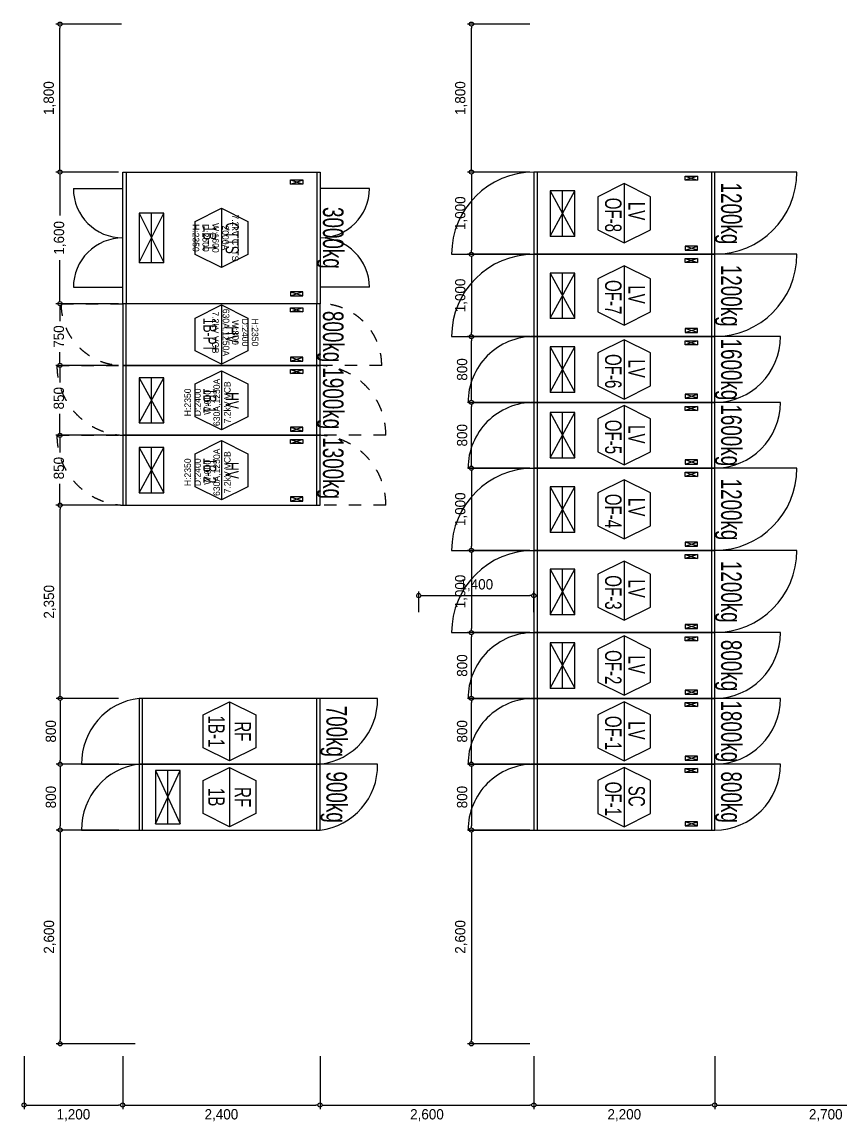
# Model space of a CAD drawing. Header units: millimetres. Extents: x 89978 to 501025, y -351975 to 835730.
# Drawn here: x 108729 to 118677, y -245645 to -232270 of the extents above; entities that cross this region are included whole.
import ezdxf
from ezdxf.enums import TextEntityAlignment as Align

# ---------------------------------------------------------------- set-up
doc = ezdxf.new("R2010")
doc.units = ezdxf.units.MM
doc.header["$LTSCALE"] = 150
doc.linetypes.add('D1', pattern=[3, 1, -1, 1])
doc.layers.get('Defpoints').update_dxf_attribs({"color": 150})
for name, color, linetype in [('------00 Switch Gear', 3, 'Continuous'), ('------00 Switch Gear_Number', 1, 'Continuous'), ('-----36 Dimension', 1, 'Continuous'), ('20251030_전기하중검토', 241, 'Continuous'), ('e-panel-name', 7, 'Continuous')]:
    doc.layers.add(name, color=color, linetype=linetype)
doc.layers.add('NOPLOT', color=191, linetype='Continuous', plot=False)
doc.styles.add('ELEC', font='')
doc.styles.get('ELEC').set_extended_font_data('Dotum')
doc.dimstyles.new('ELEC', dxfattribs={"dimscale": 100, "dimtxt": 2, "dimasz": 1, "dimexe": 2, "dimexo": 1, "dimgap": 1, "dimtad": 1, "dimdec": 0, "dimrnd": 0.25, "dimzin": 9, "dimdsep": 32, "dimlunit": 6, "dimtxsty": 'ELEC', "dimblk": 'Z_DOT', "dimcen": 3, "dimclrd": 7, "dimclre": 7, "dimclrt": 3, "dimadec": 0, "dimazin": 0, "dimtfac": 1, "dimtdec": 0, "dimtix": 1, "dimtmove": 2, "dimatfit": 1, "dimfxl": 1, "dimarcsym": 0})

# ---------------------------------------------------------------- blocks, each defined once
blk = doc.blocks.new('_DOTBLANK')
at = {"color": 0, "linetype": 'ByBlock'}
blk.add_line((-0.5, 0), (-1, 0), dxfattribs=at)
blk.add_circle((0, 0), 0.5, dxfattribs=at)
blk = doc.blocks.new('*D712')
at = {"layer": '-----36 Dimension', "color": 0, "lineweight": -2, "transparency": 16777216}
for p, q in [((109904, -241295), (109143, -241295)), ((109193, -241345), (109193, -242045)), ((109907, -242095), (109143, -242095))]:
    blk.add_line(p, q, dxfattribs=at)
at = {"layer": 'Defpoints', "color": 0, "transparency": 16777216}
for p in [(109954, -241295, 0), (109193, -242095), (109957, -242095)]:
    blk.add_point(p, dxfattribs=at)
at = {"layer": '-----36 Dimension', "color": 0, "lineweight": -2, "transparency": 16777216, "xscale": 50, "yscale": 50, "zscale": 50}
for p, rotation in [((109193, -241295), 90), ((109193, -242095), 270)]:
    blk.add_blockref('_DOTBLANK', p, dxfattribs=dict(at, rotation=rotation))
at = {"layer": '-----36 Dimension', "color": 0, "transparency": 16777216, "insert": (109080, -241695), "char_height": 125, "attachment_point": 5, "rotation": 90, "style": 'ELEC'}
blk.add_mtext('800', dxfattribs=at)
blk = doc.blocks.new('Z_DOT')
for p, q in [((-2, 0), (2, 0)), ((0, -2), (0, 2))]:
    blk.add_line(p, q)
for radius in [2.5, 1.25]:
    blk.add_circle((0, 0), radius)
blk = doc.blocks.new('*D713')
at = {"layer": '-----36 Dimension', "color": 0, "lineweight": -2, "transparency": 16777216}
for p, q in [((109904, -240495), (109143, -240495)), ((109193, -240545), (109193, -241245)), ((109907, -241295), (109143, -241295))]:
    blk.add_line(p, q, dxfattribs=at)
at = {"layer": 'Defpoints', "color": 0, "transparency": 16777216}
for p in [(109954, -240495, 0), (109193, -241295), (109957, -241295)]:
    blk.add_point(p, dxfattribs=at)
at = {"layer": '-----36 Dimension', "color": 0, "lineweight": -2, "transparency": 16777216, "xscale": 50, "yscale": 50, "zscale": 50}
for p, rotation in [((109193, -240495), 90), ((109193, -241295), 270)]:
    blk.add_blockref('_DOTBLANK', p, dxfattribs=dict(at, rotation=rotation))
at = {"layer": '-----36 Dimension', "color": 0, "transparency": 16777216, "insert": (109080, -240895), "char_height": 125, "attachment_point": 5, "rotation": 90, "style": 'ELEC'}
blk.add_mtext('800', dxfattribs=at)
blk = doc.blocks.new('800x2200')
at = {"layer": '------00 Switch Gear'}
for p, q in [((-2160, 0), (-2160, 800)), ((-1990, 750), (-1840, 700)), ((-1840, 750), (-1990, 700)), ((800, 800), (-42, 800)), ((-40, 0), (-40, 800)), ((-3000, 0), (-2158, 0)), ((-1990, 50), (-1840, 100)), ((-1840, 50), (-1990, 100))]:
    blk.add_line(p, q, dxfattribs=at)
for points in [[(0, 0), (0, 800), (-2200, 800), (-2200, 0)], [(-1840, 750), (-1990, 750), (-1990, 700), (-1840, 700)], [(-1840, 50), (-1990, 50), (-1990, 100), (-1840, 100)]]:
    blk.add_lwpolyline(points, close=True, dxfattribs=at)
for centre, start, end in [((-2200, 0), 90, 180), ((0, 800), 270, 0)]:
    blk.add_arc(centre, 800, start, end, dxfattribs=at)
blk = doc.blocks.new('*D760')
at = {"layer": '-----36 Dimension', "color": 0, "lineweight": -2, "transparency": 16777216}
for p, q in [((109954, -244845), (109954, -245489)), ((112354, -244845), (112354, -245489)), ((110004, -245439), (112304, -245439))]:
    blk.add_line(p, q, dxfattribs=at)
at = {"layer": 'Defpoints', "color": 0, "transparency": 16777216}
for p in [(109954, -243595), (112354, -243595), (112354, -245439)]:
    blk.add_point(p, dxfattribs=at)
at = {"layer": '-----36 Dimension', "color": 0, "lineweight": -2, "transparency": 16777216, "xscale": 50, "yscale": 50, "zscale": 50, "rotation": 180}
blk.add_blockref('_DOTBLANK', (109954, -245439), dxfattribs=at)
at = {"layer": '-----36 Dimension', "color": 0, "lineweight": -2, "transparency": 16777216, "xscale": 50, "yscale": 50, "zscale": 50}
blk.add_blockref('_DOTBLANK', (112354, -245439), dxfattribs=at)
at = {"layer": '-----36 Dimension', "color": 0, "transparency": 16777216, "insert": (111154, -245563), "char_height": 125, "attachment_point": 5, "style": 'ELEC'}
blk.add_mtext('2,400', dxfattribs=at)
blk = doc.blocks.new('*D761')
at = {"layer": '-----36 Dimension', "color": 0, "lineweight": -2, "transparency": 16777216}
for p, q in [((108754, -244845), (108754, -245489)), ((109954, -244845), (109954, -245489)), ((108804, -245439), (109904, -245439))]:
    blk.add_line(p, q, dxfattribs=at)
at = {"layer": 'Defpoints', "color": 0, "transparency": 16777216}
for p in [(108754, -243595), (109954, -243595), (109954, -245439)]:
    blk.add_point(p, dxfattribs=at)
at = {"layer": '-----36 Dimension', "color": 0, "lineweight": -2, "transparency": 16777216, "xscale": 50, "yscale": 50, "zscale": 50, "rotation": 180}
blk.add_blockref('_DOTBLANK', (108754, -245439), dxfattribs=at)
at = {"layer": '-----36 Dimension', "color": 0, "lineweight": -2, "transparency": 16777216, "xscale": 50, "yscale": 50, "zscale": 50}
blk.add_blockref('_DOTBLANK', (109954, -245439), dxfattribs=at)
at = {"layer": '-----36 Dimension', "color": 0, "transparency": 16777216, "insert": (109354, -245563), "char_height": 125, "attachment_point": 5, "style": 'ELEC'}
blk.add_mtext('1,200', dxfattribs=at)
blk = doc.blocks.new('*D762')
at = {"layer": '-----36 Dimension', "color": 0, "lineweight": -2, "transparency": 16777216}
for p, q in [((114954, -244845), (114954, -245489)), ((117154, -244845), (117154, -245489)), ((115004, -245439), (117104, -245439))]:
    blk.add_line(p, q, dxfattribs=at)
at = {"layer": 'Defpoints', "color": 0, "transparency": 16777216}
for p in [(114954, -243595), (117154, -243595), (117154, -245439)]:
    blk.add_point(p, dxfattribs=at)
at = {"layer": '-----36 Dimension', "color": 0, "lineweight": -2, "transparency": 16777216, "xscale": 50, "yscale": 50, "zscale": 50, "rotation": 180}
blk.add_blockref('_DOTBLANK', (114954, -245439), dxfattribs=at)
at = {"layer": '-----36 Dimension', "color": 0, "lineweight": -2, "transparency": 16777216, "xscale": 50, "yscale": 50, "zscale": 50}
blk.add_blockref('_DOTBLANK', (117154, -245439), dxfattribs=at)
at = {"layer": '-----36 Dimension', "color": 0, "transparency": 16777216, "insert": (116054, -245563), "char_height": 125, "attachment_point": 5, "style": 'ELEC'}
blk.add_mtext('2,200', dxfattribs=at)
blk = doc.blocks.new('*D763')
at = {"layer": '-----36 Dimension', "color": 0, "lineweight": -2, "transparency": 16777216}
for p, q in [((117154, -244845), (117154, -245489)), ((119854, -244845), (119854, -245489)), ((117204, -245439), (119804, -245439))]:
    blk.add_line(p, q, dxfattribs=at)
at = {"layer": 'Defpoints', "color": 0, "transparency": 16777216}
for p in [(117154, -243595), (119854, -243595), (119854, -245439)]:
    blk.add_point(p, dxfattribs=at)
at = {"layer": '-----36 Dimension', "color": 0, "lineweight": -2, "transparency": 16777216, "xscale": 50, "yscale": 50, "zscale": 50, "rotation": 180}
blk.add_blockref('_DOTBLANK', (117154, -245439), dxfattribs=at)
at = {"layer": '-----36 Dimension', "color": 0, "lineweight": -2, "transparency": 16777216, "xscale": 50, "yscale": 50, "zscale": 50}
blk.add_blockref('_DOTBLANK', (119854, -245439), dxfattribs=at)
at = {"layer": '-----36 Dimension', "color": 0, "transparency": 16777216, "insert": (118504, -245563), "char_height": 125, "attachment_point": 5, "style": 'ELEC'}
blk.add_mtext('2,700', dxfattribs=at)
blk = doc.blocks.new('*D767')
at = {"layer": '-----36 Dimension', "color": 0, "lineweight": -2, "transparency": 16777216}
for p, q in [((112354, -244845), (112354, -245489)), ((114954, -244845), (114954, -245489)), ((112404, -245439), (114904, -245439))]:
    blk.add_line(p, q, dxfattribs=at)
at = {"layer": 'Defpoints', "color": 0, "transparency": 16777216}
for p in [(112354, -243595), (114954, -243595), (114954, -245439)]:
    blk.add_point(p, dxfattribs=at)
at = {"layer": '-----36 Dimension', "color": 0, "lineweight": -2, "transparency": 16777216, "xscale": 50, "yscale": 50, "zscale": 50, "rotation": 180}
blk.add_blockref('_DOTBLANK', (112354, -245439), dxfattribs=at)
at = {"layer": '-----36 Dimension', "color": 0, "lineweight": -2, "transparency": 16777216, "xscale": 50, "yscale": 50, "zscale": 50}
blk.add_blockref('_DOTBLANK', (114954, -245439), dxfattribs=at)
at = {"layer": '-----36 Dimension', "color": 0, "transparency": 16777216, "insert": (113654, -245563), "char_height": 125, "attachment_point": 5, "style": 'ELEC'}
blk.add_mtext('2,600', dxfattribs=at)
blk = doc.blocks.new('*D768')
at = {"layer": '-----36 Dimension', "color": 0, "lineweight": -2, "transparency": 16777216}
for p, q in [((114904, -241295), (114145, -241295)), ((114195, -241345), (114195, -242045)), ((114904, -242095), (114145, -242095))]:
    blk.add_line(p, q, dxfattribs=at)
at = {"layer": 'Defpoints', "color": 0, "transparency": 16777216}
for p in [(114954, -241295), (114195, -242095), (114954, -242095)]:
    blk.add_point(p, dxfattribs=at)
at = {"layer": '-----36 Dimension', "color": 0, "lineweight": -2, "transparency": 16777216, "xscale": 50, "yscale": 50, "zscale": 50}
for p, rotation in [((114195, -241295), 90), ((114195, -242095), 270)]:
    blk.add_blockref('_DOTBLANK', p, dxfattribs=dict(at, rotation=rotation))
at = {"layer": '-----36 Dimension', "color": 0, "transparency": 16777216, "insert": (114082, -241695), "char_height": 125, "attachment_point": 5, "rotation": 90, "style": 'ELEC'}
blk.add_mtext('800', dxfattribs=at)
blk = doc.blocks.new('*D872')
at = {"layer": '-----36 Dimension', "color": 0, "lineweight": -2, "transparency": 16777216}
for p, q in [((114904, -240495), (114145, -240495)), ((114195, -241245), (114195, -240545)), ((114904, -241295), (114145, -241295))]:
    blk.add_line(p, q, dxfattribs=at)
at = {"layer": 'Defpoints', "color": 0, "transparency": 16777216}
for p in [(114195, -240495), (114954, -240495), (114954, -241295)]:
    blk.add_point(p, dxfattribs=at)
at = {"layer": '-----36 Dimension', "color": 0, "lineweight": -2, "transparency": 16777216, "xscale": 50, "yscale": 50, "zscale": 50}
for p, rotation in [((114195, -240495), 90), ((114195, -241295), 270)]:
    blk.add_blockref('_DOTBLANK', p, dxfattribs=dict(at, rotation=rotation))
at = {"layer": '-----36 Dimension', "color": 0, "transparency": 16777216, "insert": (114082, -240895), "char_height": 125, "attachment_point": 5, "rotation": 90, "style": 'ELEC'}
blk.add_mtext('800', dxfattribs=at)
blk = doc.blocks.new('*D873')
at = {"layer": '-----36 Dimension', "color": 0, "lineweight": -2, "transparency": 16777216}
for p, q in [((114904, -239695), (114145, -239695)), ((114195, -240445), (114195, -239745)), ((114904, -240495), (114145, -240495))]:
    blk.add_line(p, q, dxfattribs=at)
at = {"layer": 'Defpoints', "color": 0, "transparency": 16777216}
for p in [(114195, -239695), (114954, -239695), (114954, -240495)]:
    blk.add_point(p, dxfattribs=at)
at = {"layer": '-----36 Dimension', "color": 0, "lineweight": -2, "transparency": 16777216, "xscale": 50, "yscale": 50, "zscale": 50}
for p, rotation in [((114195, -239695), 90), ((114195, -240495), 270)]:
    blk.add_blockref('_DOTBLANK', p, dxfattribs=dict(at, rotation=rotation))
at = {"layer": '-----36 Dimension', "color": 0, "transparency": 16777216, "insert": (114082, -240095), "char_height": 125, "attachment_point": 5, "rotation": 90, "style": 'ELEC'}
blk.add_mtext('800', dxfattribs=at)
blk = doc.blocks.new('*D874')
at = {"layer": '-----36 Dimension', "color": 0, "lineweight": -2, "transparency": 16777216}
for p, q in [((114904, -236895), (114145, -236895)), ((114195, -237645), (114195, -236945)), ((114904, -237695), (114145, -237695))]:
    blk.add_line(p, q, dxfattribs=at)
at = {"layer": 'Defpoints', "color": 0, "transparency": 16777216}
for p in [(114195, -236895), (114954, -236895), (114954, -237695)]:
    blk.add_point(p, dxfattribs=at)
at = {"layer": '-----36 Dimension', "color": 0, "lineweight": -2, "transparency": 16777216, "xscale": 50, "yscale": 50, "zscale": 50}
for p, rotation in [((114195, -236895), 90), ((114195, -237695), 270)]:
    blk.add_blockref('_DOTBLANK', p, dxfattribs=dict(at, rotation=rotation))
at = {"layer": '-----36 Dimension', "color": 0, "transparency": 16777216, "insert": (114082, -237295), "char_height": 125, "attachment_point": 5, "rotation": 90, "style": 'ELEC'}
blk.add_mtext('800', dxfattribs=at)
blk = doc.blocks.new('*D875')
at = {"layer": '-----36 Dimension', "color": 0, "lineweight": -2, "transparency": 16777216}
for p, q in [((114904, -236095), (114145, -236095)), ((114195, -236845), (114195, -236145)), ((114904, -236895), (114145, -236895))]:
    blk.add_line(p, q, dxfattribs=at)
at = {"layer": 'Defpoints', "color": 0, "transparency": 16777216}
for p in [(114195, -236095), (114954, -236095), (114954, -236895)]:
    blk.add_point(p, dxfattribs=at)
at = {"layer": '-----36 Dimension', "color": 0, "lineweight": -2, "transparency": 16777216, "xscale": 50, "yscale": 50, "zscale": 50}
for p, rotation in [((114195, -236095), 90), ((114195, -236895), 270)]:
    blk.add_blockref('_DOTBLANK', p, dxfattribs=dict(at, rotation=rotation))
at = {"layer": '-----36 Dimension', "color": 0, "transparency": 16777216, "insert": (114082, -236495), "char_height": 125, "attachment_point": 5, "rotation": 90, "style": 'ELEC'}
blk.add_mtext('800', dxfattribs=at)
blk = doc.blocks.new('*D769')
at = {"layer": '-----36 Dimension', "color": 0, "lineweight": -2, "transparency": 16777216}
for p, q in [((114904, -232295), (114145, -232295)), ((114195, -234045), (114195, -232345)), ((114904, -234095), (114145, -234095))]:
    blk.add_line(p, q, dxfattribs=at)
at = {"layer": 'Defpoints', "color": 0, "transparency": 16777216}
for p in [(114195, -232295), (114954, -232295), (114954, -234095)]:
    blk.add_point(p, dxfattribs=at)
at = {"layer": '-----36 Dimension', "color": 0, "lineweight": -2, "transparency": 16777216, "xscale": 50, "yscale": 50, "zscale": 50}
for p, rotation in [((114195, -232295), 90), ((114195, -234095), 270)]:
    blk.add_blockref('_DOTBLANK', p, dxfattribs=dict(at, rotation=rotation))
at = {"layer": '-----36 Dimension', "color": 0, "transparency": 16777216, "insert": (114070, -233195), "char_height": 125, "attachment_point": 5, "rotation": 90, "style": 'ELEC'}
blk.add_mtext('1,800', dxfattribs=at)
blk = doc.blocks.new('*D770')
at = {"layer": '-----36 Dimension', "color": 0, "lineweight": -2, "transparency": 16777216}
for p, q in [((114904, -242095), (114145, -242095)), ((114195, -242145), (114195, -244645)), ((114904, -244695), (114145, -244695))]:
    blk.add_line(p, q, dxfattribs=at)
at = {"layer": 'Defpoints', "color": 0, "transparency": 16777216}
for p in [(114954, -242095), (114195, -244695), (114954, -244695)]:
    blk.add_point(p, dxfattribs=at)
at = {"layer": '-----36 Dimension', "color": 0, "lineweight": -2, "transparency": 16777216, "xscale": 50, "yscale": 50, "zscale": 50}
for p, rotation in [((114195, -242095), 90), ((114195, -244695), 270)]:
    blk.add_blockref('_DOTBLANK', p, dxfattribs=dict(at, rotation=rotation))
at = {"layer": '-----36 Dimension', "color": 0, "transparency": 16777216, "insert": (114070, -243395), "char_height": 125, "attachment_point": 5, "rotation": 90, "style": 'ELEC'}
blk.add_mtext('2,600', dxfattribs=at)
blk = doc.blocks.new('*D793')
at = {"layer": '-----36 Dimension', "color": 0, "lineweight": -2, "transparency": 16777216}
for p, q in [((109904, -234095), (109140, -234095)), ((109190, -234145), (109190, -234623)), ((109190, -235645), (109190, -235167)), ((109904, -235695), (109140, -235695))]:
    blk.add_line(p, q, dxfattribs=at)
at = {"layer": 'Defpoints', "color": 0, "transparency": 16777216}
for p in [(109954, -234095), (109190, -235695), (109954, -235695)]:
    blk.add_point(p, dxfattribs=at)
at = {"layer": '-----36 Dimension', "color": 0, "lineweight": -2, "transparency": 16777216, "xscale": 50, "yscale": 50, "zscale": 50}
for p, rotation in [((109190, -234095), 90), ((109190, -235695), 270)]:
    blk.add_blockref('_DOTBLANK', p, dxfattribs=dict(at, rotation=rotation))
at = {"layer": '-----36 Dimension', "color": 0, "transparency": 16777216, "insert": (109190, -234895), "char_height": 125, "attachment_point": 5, "rotation": 90, "style": 'ELEC'}
blk.add_mtext('1,600', dxfattribs=at)
blk = doc.blocks.new('1600X2400')
at = {"layer": '------00 Switch Gear', "linetype": 'Continuous'}
for p, q in [((-2360, 855), (-2360, 1600)), ((-42, 0), (-42, 1600)), ((-2360, 0), (-2360, 855))]:
    blk.add_line(p, q, dxfattribs=at)
at = {"layer": '------00 Switch Gear', "linetype": 'D1'}
for p, q in [((-2040, 1505), (-2190, 1455)), ((-2040, 1455), (-2190, 1505)), ((-2040, 95), (-2190, 145)), ((-2040, 145), (-2190, 95))]:
    blk.add_line(p, q, dxfattribs=at)
at = {"layer": '------00 Switch Gear'}
blk.add_lwpolyline([(0, 1600), (0, 0), (-2400, 0), (-2400, 1600)], close=True, dxfattribs=at)
at = {"layer": '------00 Switch Gear', "linetype": 'D1'}
for points in [[(-2190, 1505), (-2190, 1455), (-2040, 1455), (-2040, 1505)], [(-2190, 95), (-2190, 145), (-2040, 145), (-2040, 95)]]:
    blk.add_lwpolyline(points, close=True, dxfattribs=at)
at = {"layer": 'NOPLOT', "linetype": 'ByBlock'}
for p, q in [((-3000, 1400), (-2400, 1400)), ((600, 1400), (0, 1400)), ((-3000, 200), (-2400, 200)), ((600, 200), (0, 200))]:
    blk.add_line(p, q, dxfattribs=at)
for centre, start, end in [((-2400, 1400), 180, 270), ((0, 1400), 270, 0), ((-2400, 200), 90, 180), ((0, 200), 0, 90)]:
    blk.add_arc(centre, 600, start, end, dxfattribs=at)
blk = doc.blocks.new('*D733')
at = {"layer": '-----36 Dimension', "color": 0, "lineweight": -2, "transparency": 16777216}
for p, q in [((109904, -235695), (109140, -235695)), ((109190, -235745), (109190, -235906)), ((109190, -236395), (109190, -236284)), ((109904, -236445), (109140, -236445))]:
    blk.add_line(p, q, dxfattribs=at)
at = {"layer": 'Defpoints', "color": 0, "transparency": 16777216}
for p in [(109954, -235695), (109190, -236445), (109954, -236445)]:
    blk.add_point(p, dxfattribs=at)
at = {"layer": '-----36 Dimension', "color": 0, "lineweight": -2, "transparency": 16777216, "xscale": 50, "yscale": 50, "zscale": 50}
for p, rotation in [((109190, -235695), 90), ((109190, -236445), 270)]:
    blk.add_blockref('_DOTBLANK', p, dxfattribs=dict(at, rotation=rotation))
at = {"layer": '-----36 Dimension', "color": 0, "transparency": 16777216, "insert": (109177, -236095), "char_height": 125, "attachment_point": 5, "rotation": 90, "style": 'ELEC'}
blk.add_mtext('750', dxfattribs=at)
blk = doc.blocks.new('750X2400')
at = {"layer": '------00 Switch Gear'}
for p, q in [((-2360, 750), (-2360, 0)), ((-42, 750), (-42, 0))]:
    blk.add_line(p, q, dxfattribs=at)
at = {"layer": '------00 Switch Gear', "linetype": 'D1'}
for p, q in [((-2040, 700), (-2190, 650)), ((-2040, 650), (-2190, 700)), ((-2040, 50), (-2190, 100)), ((-2040, 100), (-2190, 50))]:
    blk.add_line(p, q, dxfattribs=at)
at = {"layer": '------00 Switch Gear'}
blk.add_lwpolyline([(-2400, 750), (-2400, 0), (0, 0), (0, 750)], close=True, dxfattribs=at)
at = {"layer": '------00 Switch Gear', "linetype": 'D1'}
for points in [[(-2190, 700), (-2190, 650), (-2040, 650), (-2040, 700)], [(-2190, 50), (-2190, 100), (-2040, 100), (-2040, 50)]]:
    blk.add_lwpolyline(points, close=True, dxfattribs=at)
at = {"layer": 'NOPLOT', "linetype": 'D1'}
for p, q in [((-3150, 750), (-2400, 750)), ((750, 0), (0, 0))]:
    blk.add_line(p, q, dxfattribs=at)
for centre, start, end in [((-2400, 750), 180, 270), ((0, 0), 0, 90)]:
    blk.add_arc(centre, 750, start, end, dxfattribs=at)
blk = doc.blocks.new('*D799')
at = {"layer": '-----36 Dimension', "color": 0, "lineweight": -2, "transparency": 16777216}
for p, q in [((113554, -239445), (113554, -239194)), ((113604, -239244), (114904, -239244)), ((114954, -239445), (114954, -239194))]:
    blk.add_line(p, q, dxfattribs=at)
at = {"layer": 'Defpoints', "color": 0, "transparency": 16777216}
for p in [(114954, -239244), (113554, -239495), (114954, -239495)]:
    blk.add_point(p, dxfattribs=at)
at = {"layer": '-----36 Dimension', "color": 0, "lineweight": -2, "transparency": 16777216, "xscale": 50, "yscale": 50, "zscale": 50, "rotation": 180}
blk.add_blockref('_DOTBLANK', (113554, -239244), dxfattribs=at)
at = {"layer": '-----36 Dimension', "color": 0, "lineweight": -2, "transparency": 16777216, "xscale": 50, "yscale": 50, "zscale": 50}
blk.add_blockref('_DOTBLANK', (114954, -239244), dxfattribs=at)
at = {"layer": '-----36 Dimension', "color": 0, "transparency": 16777216, "insert": (114254, -239119), "char_height": 125, "attachment_point": 5, "style": 'ELEC'}
blk.add_mtext('1,400', dxfattribs=at)
blk = doc.blocks.new('*D808')
at = {"layer": '-----36 Dimension', "color": 0, "lineweight": -2, "transparency": 16777216}
for p, q in [((109940, -232295), (109140, -232295)), ((109190, -234045), (109190, -232345)), ((109904, -234095), (109140, -234095))]:
    blk.add_line(p, q, dxfattribs=at)
at = {"layer": 'Defpoints', "color": 0, "transparency": 16777216}
for p in [(109190, -232295), (109990, -232295), (109954, -234095)]:
    blk.add_point(p, dxfattribs=at)
at = {"layer": '-----36 Dimension', "color": 0, "lineweight": -2, "transparency": 16777216, "xscale": 50, "yscale": 50, "zscale": 50}
for p, rotation in [((109190, -232295), 90), ((109190, -234095), 270)]:
    blk.add_blockref('_DOTBLANK', p, dxfattribs=dict(at, rotation=rotation))
at = {"layer": '-----36 Dimension', "color": 0, "transparency": 16777216, "insert": (109065, -233195), "char_height": 125, "attachment_point": 5, "rotation": 90, "style": 'ELEC'}
blk.add_mtext('1,800', dxfattribs=at)
blk = doc.blocks.new('850X2400')
at = {"layer": '------00 Switch Gear'}
for p, q in [((-2360, 850), (-2360, 0)), ((-40, 850), (-40, 0))]:
    blk.add_line(p, q, dxfattribs=at)
at = {"layer": '------00 Switch Gear', "linetype": 'D1'}
for p, q in [((-2040, 800), (-2190, 750)), ((-2040, 750), (-2190, 800)), ((-2040, 50), (-2190, 100)), ((-2040, 100), (-2190, 50))]:
    blk.add_line(p, q, dxfattribs=at)
at = {"layer": '------00 Switch Gear'}
blk.add_lwpolyline([(-2400, 850), (-2400, 0), (0, 0), (0, 850)], close=True, dxfattribs=at)
at = {"layer": '------00 Switch Gear', "linetype": 'D1'}
for points in [[(-2190, 800), (-2190, 750), (-2040, 750), (-2040, 800)], [(-2190, 50), (-2190, 100), (-2040, 100), (-2040, 50)]]:
    blk.add_lwpolyline(points, close=True, dxfattribs=at)
at = {"layer": 'NOPLOT', "linetype": 'D1'}
for p, q in [((-3200, 850), (-2400, 850)), ((800, 0), (0, 0))]:
    blk.add_line(p, q, dxfattribs=at)
for centre, start, end in [((-2356, 843), 179.5156, 267.013), ((-44, 7), 359.5156, 87.013)]:
    blk.add_arc(centre, 844, start, end, dxfattribs=at)
blk = doc.blocks.new('*D829')
at = {"layer": '-----36 Dimension', "color": 0, "lineweight": -2, "transparency": 16777216}
for p, q in [((109904, -237295), (109140, -237295)), ((109190, -237345), (109190, -237504)), ((109190, -238095), (109190, -237886)), ((109904, -238145), (109140, -238145))]:
    blk.add_line(p, q, dxfattribs=at)
at = {"layer": 'Defpoints', "color": 0, "transparency": 16777216}
for p in [(109954, -237295), (109190, -238145), (109954, -238145)]:
    blk.add_point(p, dxfattribs=at)
at = {"layer": '-----36 Dimension', "color": 0, "lineweight": -2, "transparency": 16777216, "xscale": 50, "yscale": 50, "zscale": 50}
for p, rotation in [((109190, -237295), 90), ((109190, -238145), 270)]:
    blk.add_blockref('_DOTBLANK', p, dxfattribs=dict(at, rotation=rotation))
at = {"layer": '-----36 Dimension', "color": 0, "transparency": 16777216, "insert": (109177, -237695), "char_height": 125, "attachment_point": 5, "rotation": 90, "style": 'ELEC'}
blk.add_mtext('850', dxfattribs=at)
blk = doc.blocks.new('*D830')
at = {"layer": '-----36 Dimension', "color": 0, "lineweight": -2, "transparency": 16777216}
for p, q in [((109904, -236445), (109140, -236445)), ((109190, -236495), (109190, -236654)), ((109190, -237245), (109190, -237036)), ((109904, -237295), (109140, -237295))]:
    blk.add_line(p, q, dxfattribs=at)
at = {"layer": 'Defpoints', "color": 0, "transparency": 16777216}
for p in [(109954, -236445), (109190, -237295), (109954, -237295)]:
    blk.add_point(p, dxfattribs=at)
at = {"layer": '-----36 Dimension', "color": 0, "lineweight": -2, "transparency": 16777216, "xscale": 50, "yscale": 50, "zscale": 50}
for p, rotation in [((109190, -236445), 90), ((109190, -237295), 270)]:
    blk.add_blockref('_DOTBLANK', p, dxfattribs=dict(at, rotation=rotation))
at = {"layer": '-----36 Dimension', "color": 0, "transparency": 16777216, "insert": (109177, -236845), "char_height": 125, "attachment_point": 5, "rotation": 90, "style": 'ELEC'}
blk.add_mtext('850', dxfattribs=at)
blk = doc.blocks.new('*D812')
at = {"layer": '-----36 Dimension', "color": 0, "lineweight": -2, "transparency": 16777216}
for p, q in [((114904, -234095), (114145, -234095)), ((114195, -234145), (114195, -235045)), ((114904, -235095), (114145, -235095))]:
    blk.add_line(p, q, dxfattribs=at)
at = {"layer": 'Defpoints', "color": 0, "transparency": 16777216}
for p in [(114954, -234095), (114195, -235095), (114954, -235095)]:
    blk.add_point(p, dxfattribs=at)
at = {"layer": '-----36 Dimension', "color": 0, "lineweight": -2, "transparency": 16777216, "xscale": 50, "yscale": 50, "zscale": 50}
for p, rotation in [((114195, -234095), 90), ((114195, -235095), 270)]:
    blk.add_blockref('_DOTBLANK', p, dxfattribs=dict(at, rotation=rotation))
at = {"layer": '-----36 Dimension', "color": 0, "transparency": 16777216, "insert": (114070, -234595), "char_height": 125, "attachment_point": 5, "rotation": 90, "style": 'ELEC'}
blk.add_mtext('1,000', dxfattribs=at)
blk = doc.blocks.new('1000X2200')
at = {"layer": '------00 Switch Gear'}
for p, q in [((-2160, 1000), (-2160, 0)), ((-210, 950), (-360, 900)), ((-360, 950), (-210, 900)), ((1000, 1000), (-42, 1000)), ((-40, 1000), (-40, 0)), ((-3200, 0), (-2158, 0)), ((-210, 50), (-360, 100)), ((-360, 50), (-210, 100))]:
    blk.add_line(p, q, dxfattribs=at)
for points in [[(-2200, 1000), (-2200, 0), (0, 0), (0, 1000)], [(-360, 950), (-210, 950), (-210, 900), (-360, 900)], [(-360, 50), (-210, 50), (-210, 100), (-360, 100)]]:
    blk.add_lwpolyline(points, close=True, dxfattribs=at)
for centre, start, end in [((-2200, 0), 90, 180), ((0, 1000), 270, 0)]:
    blk.add_arc(centre, 1000, start, end, dxfattribs=at)
blk = doc.blocks.new('*D813')
at = {"layer": '-----36 Dimension', "color": 0, "lineweight": -2, "transparency": 16777216}
for p, q in [((114904, -235095), (114145, -235095)), ((114195, -235145), (114195, -236045)), ((114904, -236095), (114145, -236095))]:
    blk.add_line(p, q, dxfattribs=at)
at = {"layer": 'Defpoints', "color": 0, "transparency": 16777216}
for p in [(114954, -235095), (114195, -236095), (114954, -236095)]:
    blk.add_point(p, dxfattribs=at)
at = {"layer": '-----36 Dimension', "color": 0, "lineweight": -2, "transparency": 16777216, "xscale": 50, "yscale": 50, "zscale": 50}
for p, rotation in [((114195, -235095), 90), ((114195, -236095), 270)]:
    blk.add_blockref('_DOTBLANK', p, dxfattribs=dict(at, rotation=rotation))
at = {"layer": '-----36 Dimension', "color": 0, "transparency": 16777216, "insert": (114070, -235595), "char_height": 125, "attachment_point": 5, "rotation": 90, "style": 'ELEC'}
blk.add_mtext('1,000', dxfattribs=at)
blk = doc.blocks.new('*D814')
at = {"layer": '-----36 Dimension', "color": 0, "lineweight": -2, "transparency": 16777216}
for p, q in [((114904, -237695), (114145, -237695)), ((114195, -237745), (114195, -238645)), ((114904, -238695), (114145, -238695))]:
    blk.add_line(p, q, dxfattribs=at)
at = {"layer": 'Defpoints', "color": 0, "transparency": 16777216}
for p in [(114954, -237695), (114195, -238695), (114954, -238695)]:
    blk.add_point(p, dxfattribs=at)
at = {"layer": '-----36 Dimension', "color": 0, "lineweight": -2, "transparency": 16777216, "xscale": 50, "yscale": 50, "zscale": 50}
for p, rotation in [((114195, -237695), 90), ((114195, -238695), 270)]:
    blk.add_blockref('_DOTBLANK', p, dxfattribs=dict(at, rotation=rotation))
at = {"layer": '-----36 Dimension', "color": 0, "transparency": 16777216, "insert": (114070, -238195), "char_height": 125, "attachment_point": 5, "rotation": 90, "style": 'ELEC'}
blk.add_mtext('1,000', dxfattribs=at)
blk = doc.blocks.new('*D815')
at = {"layer": '-----36 Dimension', "color": 0, "lineweight": -2, "transparency": 16777216}
for p, q in [((114904, -238695), (114145, -238695)), ((114195, -238745), (114195, -239645)), ((114904, -239695), (114145, -239695))]:
    blk.add_line(p, q, dxfattribs=at)
at = {"layer": 'Defpoints', "color": 0, "transparency": 16777216}
for p in [(114954, -238695), (114195, -239695), (114954, -239695)]:
    blk.add_point(p, dxfattribs=at)
at = {"layer": '-----36 Dimension', "color": 0, "lineweight": -2, "transparency": 16777216, "xscale": 50, "yscale": 50, "zscale": 50}
for p, rotation in [((114195, -238695), 90), ((114195, -239695), 270)]:
    blk.add_blockref('_DOTBLANK', p, dxfattribs=dict(at, rotation=rotation))
at = {"layer": '-----36 Dimension', "color": 0, "transparency": 16777216, "insert": (114070, -239195), "char_height": 125, "attachment_point": 5, "rotation": 90, "style": 'ELEC'}
blk.add_mtext('1,000', dxfattribs=at)
blk = doc.blocks.new('*D895')
at = {"layer": '-----36 Dimension', "color": 0, "lineweight": -2, "transparency": 16777216}
for p, q in [((109904, -238145), (109143, -238145)), ((109193, -240445), (109193, -238195)), ((109904, -240495), (109143, -240495))]:
    blk.add_line(p, q, dxfattribs=at)
at = {"layer": 'Defpoints', "color": 0, "transparency": 16777216}
for p in [(109193, -238145), (109954, -238145), (109954, -240495, 0)]:
    blk.add_point(p, dxfattribs=at)
at = {"layer": '-----36 Dimension', "color": 0, "lineweight": -2, "transparency": 16777216, "xscale": 50, "yscale": 50, "zscale": 50}
for p, rotation in [((109193, -238145), 90), ((109193, -240495), 270)]:
    blk.add_blockref('_DOTBLANK', p, dxfattribs=dict(at, rotation=rotation))
at = {"layer": '-----36 Dimension', "color": 0, "transparency": 16777216, "insert": (109068, -239320), "char_height": 125, "attachment_point": 5, "rotation": 90, "style": 'ELEC'}
blk.add_mtext('2,350', dxfattribs=at)
blk = doc.blocks.new('*D837')
at = {"layer": '-----36 Dimension', "color": 0, "lineweight": -2, "transparency": 16777216}
for p, q in [((109907, -242095), (109143, -242095)), ((109193, -242145), (109193, -244645)), ((110104, -244695), (109143, -244695))]:
    blk.add_line(p, q, dxfattribs=at)
at = {"layer": 'Defpoints', "color": 0, "transparency": 16777216}
for p in [(109957, -242095, 0), (109193, -244695), (110154, -244695)]:
    blk.add_point(p, dxfattribs=at)
at = {"layer": '-----36 Dimension', "color": 0, "lineweight": -2, "transparency": 16777216, "xscale": 50, "yscale": 50, "zscale": 50}
for p, rotation in [((109193, -242095), 90), ((109193, -244695), 270)]:
    blk.add_blockref('_DOTBLANK', p, dxfattribs=dict(at, rotation=rotation))
at = {"layer": '-----36 Dimension', "color": 0, "transparency": 16777216, "insert": (109068, -243395), "char_height": 125, "attachment_point": 5, "rotation": 90, "style": 'ELEC'}
blk.add_mtext('2,600', dxfattribs=at)

msp = doc.modelspace()

# ---------------------------------------------------------------- linework, layer by layer
at = {"layer": '------00 Switch Gear'}
for p, q in [((110195.6, -242095, 0), (110195.6, -240495, 0)), ((112313.6, -242095, 0), (112313.6, -240495, 0))]:
    msp.add_line(p, q, dxfattribs=at)
at = {"layer": '------00 Switch Gear', "elevation": 0}
for points in [[(110153.6, -240495, 0.3857431), (109453.6, -241295), (110153.6, -241295)], [(112353.6, -241295, 0.3857431), (113053.6, -240495), (112353.6, -240495)], [(110153.6, -241295, 0.3857431), (109453.6, -242095), (110153.6, -242095)], [(112353.6, -242095, 0.3857431), (113053.6, -241295), (112353.6, -241295)]]:
    msp.add_lwpolyline(points, format="xyb", dxfattribs=at)
for points in [[(112353.6, -241295), (112353.6, -240495), (110153.6, -240495), (110153.6, -241295)], [(112353.6, -242095), (112353.6, -241295), (110153.6, -241295), (110153.6, -242095)]]:
    msp.add_lwpolyline(points, close=True, dxfattribs=at)
at = {"layer": '------00 Switch Gear_Number', "color": 1}
for points in [[(116053.6, -234235), (116053.6, -234955), (116373.6, -234795.3), (116373.6, -234394.6), (116053.6, -234235), (115733.6, -234394.6), (115733.6, -234795.3), (116053.6, -234955)], [(116053.6, -235235), (116053.6, -235955), (116373.6, -235795.3), (116373.6, -235394.6), (116053.6, -235235), (115733.6, -235394.6), (115733.6, -235795.3), (116053.6, -235955)], [(116053.6, -237835), (116053.6, -238555), (116373.6, -238395.3), (116373.6, -237994.6), (116053.6, -237835), (115733.6, -237994.6), (115733.6, -238395.3), (116053.6, -238555)], [(116053.6, -239735), (116053.6, -240455), (116373.6, -240295.3), (116373.6, -239894.6), (116053.6, -239735), (115733.6, -239894.6), (115733.6, -240295.3), (116053.6, -240455)], [(116053.6, -240535), (116053.6, -241255), (116373.6, -241095.3), (116373.6, -240694.6), (116053.6, -240535), (115733.6, -240694.6), (115733.6, -241095.3), (116053.6, -241255)], [(116053.6, -241335), (116053.6, -242055), (116373.6, -241895.3), (116373.6, -241494.6), (116053.6, -241335), (115733.6, -241494.6), (115733.6, -241895.3), (116053.6, -242055)]]:
    msp.add_lwpolyline(points, dxfattribs=at)
at = {"layer": '------00 Switch Gear_Number', "color": 1, "lineweight": -2, "elevation": 0}
for points in [[(111153.6, -234535), (111153.6, -235255), (110833.6, -235095.3), (110833.6, -234694.6), (111153.6, -234535), (111473.6, -234694.6), (111473.6, -235095.3), (111153.6, -235255)], [(111153.6, -235710), (111153.6, -236430), (110833.6, -236270.3), (110833.6, -235869.6), (111153.6, -235710), (111473.6, -235869.6), (111473.6, -236270.3), (111153.6, -236430)], [(111153.6, -236510), (111153.6, -237230), (110833.6, -237070.3), (110833.6, -236669.6), (111153.6, -236510), (111473.6, -236669.6), (111473.6, -237070.3), (111153.6, -237230)], [(111153.6, -237360), (111153.6, -238080), (110833.6, -237920.3), (110833.6, -237519.6), (111153.6, -237360), (111473.6, -237519.6), (111473.6, -237920.3), (111153.6, -238080)]]:
    msp.add_lwpolyline(points, dxfattribs=at)
at = {"layer": '------00 Switch Gear_Number', "color": 1, "elevation": 0}
for points in [[(116053.6, -236135), (116053.6, -236855), (116373.6, -236695.3), (116373.6, -236294.6), (116053.6, -236135), (115733.6, -236294.6), (115733.6, -236695.3), (116053.6, -236855)], [(116053.6, -236935), (116053.6, -237655), (116373.6, -237495.3), (116373.6, -237094.6), (116053.6, -236935), (115733.6, -237094.6), (115733.6, -237495.3), (116053.6, -237655)], [(116053.6, -238825), (116053.6, -239545), (116373.6, -239385.3), (116373.6, -238984.6), (116053.6, -238825), (115733.6, -238984.6), (115733.6, -239385.3), (116053.6, -239545)], [(111253.6, -240535), (111253.6, -241255), (110933.6, -241095.3), (110933.6, -240694.6), (111253.6, -240535), (111573.6, -240694.6), (111573.6, -241095.3), (111253.6, -241255)], [(111253.6, -241335), (111253.6, -242055), (110933.6, -241895.3), (110933.6, -241494.6), (111253.6, -241335), (111573.6, -241494.6), (111573.6, -241895.3), (111253.6, -242055)]]:
    msp.add_lwpolyline(points, dxfattribs=at)
at = {"layer": 'NOPLOT'}
for p, q in [((115153.6, -234872.8), (115453.6, -234322.8)), ((115153.6, -234322.8), (115453.6, -234872.8)), ((115303.6, -234872.8), (115303.6, -234322.8)), ((110153.6, -235195), (110453.6, -234595)), ((110153.6, -234595), (110453.6, -235195)), ((110303.6, -235195), (110303.6, -234595)), ((115153.6, -235872.8), (115453.6, -235322.8)), ((115153.6, -235322.8), (115453.6, -235872.8)), ((115303.6, -235872.8), (115303.6, -235322.8)), ((115153.6, -236770), (115453.6, -236220)), ((115153.6, -236220), (115453.6, -236770)), ((115303.6, -236770), (115303.6, -236220)), ((110153.6, -237145), (110453.6, -236595)), ((110153.6, -236595), (110453.6, -237145)), ((110303.6, -237145), (110303.6, -236595)), ((115153.6, -237570), (115453.6, -237020)), ((115153.6, -237020), (115453.6, -237570)), ((115303.6, -237570), (115303.6, -237020)), ((110153.6, -237995), (110453.6, -237445)), ((110153.6, -237445), (110453.6, -237995)), ((110303.6, -237995), (110303.6, -237445)), ((115153.6, -238472.8), (115453.6, -237922.8)), ((115153.6, -237922.8), (115453.6, -238472.8)), ((115303.6, -238472.8), (115303.6, -237922.8)), ((115153.6, -239472.8), (115453.6, -238922.8)), ((115153.6, -238922.8), (115453.6, -239472.8)), ((115303.6, -239472.8), (115303.6, -238922.8)), ((115153.6, -240370), (115453.6, -239820)), ((115153.6, -239820), (115453.6, -240370)), ((115303.6, -240370), (115303.6, -239820)), ((110353.6, -242020, 0), (110653.6, -241370, 0)), ((110353.6, -241370, 0), (110653.6, -242020, 0)), ((110503.6, -242020, 0), (110503.6, -241370, 0))]:
    msp.add_line(p, q, dxfattribs=at)
at = {"layer": 'NOPLOT', "elevation": 0}
for points in [[(115453.6, -234872.8), (115453.6, -234322.8), (115153.6, -234322.8), (115153.6, -234872.8)], [(110453.6, -235195), (110453.6, -234595), (110153.6, -234595), (110153.6, -235195)], [(115453.6, -235872.8), (115453.6, -235322.8), (115153.6, -235322.8), (115153.6, -235872.8)], [(115453.6, -236770), (115453.6, -236220), (115153.6, -236220), (115153.6, -236770)], [(110453.6, -237145), (110453.6, -236595), (110153.6, -236595), (110153.6, -237145)], [(115453.6, -237570), (115453.6, -237020), (115153.6, -237020), (115153.6, -237570)], [(110453.6, -237995), (110453.6, -237445), (110153.6, -237445), (110153.6, -237995)], [(115453.6, -238472.8), (115453.6, -237922.8), (115153.6, -237922.8), (115153.6, -238472.8)], [(115453.6, -239472.8), (115453.6, -238922.8), (115153.6, -238922.8), (115153.6, -239472.8)], [(110653.6, -242020), (110653.6, -241370), (110353.6, -241370), (110353.6, -242020)]]:
    msp.add_lwpolyline(points, close=True, dxfattribs=at)
at = {"layer": 'NOPLOT'}
msp.add_lwpolyline([(115453.6, -240370), (115453.6, -239820), (115153.6, -239820), (115153.6, -240370)], close=True, dxfattribs=at)

# ---------------------------------------------------------------- block references
at = {"layer": 'e-panel-name', "rotation": 180}
for name, p in [('1600X2400', (109953.6, -234095)), ('750X2400', (109953.6, -235695)), ('800x2200', (114953.6, -236095)), ('850X2400', (109953.6, -236445)), ('800x2200', (114953.6, -236895)), ('850X2400', (109953.6, -237295)), ('800x2200', (114953.6, -239695)), ('800x2200', (114953.6, -240495)), ('800x2200', (114953.6, -241295))]:
    msp.add_blockref(name, p, dxfattribs=at)
at = {"layer": 'e-panel-name'}
for p in [(117153.6, -235095), (117153.6, -236095), (117153.6, -238695), (117153.6, -239695)]:
    msp.add_blockref('1000X2200', p, dxfattribs=at)

# ---------------------------------------------------------------- texts
at = {"layer": '------00 Switch Gear_Number', "color": 0, "style": 'ELEC', "width": 0.7}
for s, p in [('OF-8', (115920.1, -234615.8)), ('LV', (116204.8, -234569)), ('OF-7', (115920.1, -235615.8)), ('LV', (116204.8, -235584)), ('OF-6', (115920.1, -236515.8)), ('LV', (116204.8, -236484)), ('OF-5', (115920.1, -237315.8)), ('LV', (116204.8, -237284)), ('OF-4', (115920.1, -238215.8)), ('LV', (116204.8, -238169)), ('OF-3', (115920.1, -239205.8)), ('LV', (116204.8, -239159)), ('OF-2', (115920.1, -240115.8)), ('LV', (116204.8, -240084)), ('OF-1', (115920.1, -240915.8)), ('LV', (116204.8, -240884)), ('OF-1', (115920.1, -241715.8)), ('SC', (116204.8, -241684))]:
    msp.add_text(s, height=200, rotation=270, dxfattribs=at).set_placement(p, align=Align.MIDDLE_CENTER)
at = {"layer": '------00 Switch Gear_Number', "color": 7, "lineweight": -2, "style": 'ELEC', "width": 0.7}
for s, p in [('CTTS', (111285.6, -234897.5)), ('1B-1', (111013.9, -234899.4)), ('1B-PT', (111013.9, -236074.4)), ('HV', (111285.6, -236072.5)), ('1B-1', (111013.9, -236874.4)), ('HV', (111285.6, -236872.5)), ('1B-2', (111013.9, -237724.4)), ('HV', (111285.6, -237722.5))]:
    msp.add_text(s, height=160, rotation=270, dxfattribs=at).set_placement(p, align=Align.MIDDLE)
at = {"layer": '------00 Switch Gear_Number', "color": 7, "style": 'ELEC', "width": 0.7}
for s, p in [('1B-1', (111093.6, -240895)), ('RF', (111413.6, -240895)), ('1B', (111093.6, -241695)), ('RF', (111413.6, -241695))]:
    msp.add_text(s, height=200, rotation=270, dxfattribs=at).set_placement(p, align=Align.MIDDLE_CENTER)
at = {"layer": '20251030_전기하중검토', "style": 'ELEC', "width": 0.7}
for s, p in [('1200kg', (117325, -234597.8, 0)), ('3000kg', (112483, -234895)), ('1200kg', (117325, -235597.8, 0)), ('800kg', (112483, -236095)), ('1600kg', (117325, -236495, 0)), ('1900kg', (112483, -236845)), ('1600kg', (117325, -237295, 0)), ('1300kg', (112483, -237695)), ('1200kg', (117325, -238197.8, 0)), ('1200kg', (117325, -239197.8, 0)), ('800kg', (117325, -240095, 0)), ('700kg', (112525, -240895, 0)), ('1800kg', (117325, -240895, 0)), ('900kg', (112525, -241695, 0)), ('800kg', (117325, -241695, 0))]:
    msp.add_text(s, height=250, rotation=270, dxfattribs=at).set_placement(p, align=Align.MIDDLE)
at = {"layer": 'NOPLOT', "linetype": 'D1', "style": 'ELEC'}
for s, rotation, p in [('H:2350', 270, (110843.6, -234895)), ('D:2500', 270, (110963.6, -234895)), ('W:1600', 270, (111083.6, -234895)), ('7.2kV CTTS', 270, (111323.6, -234895)), ('2000A', 270, (111203.6, -234895)), ('7.2kV VCB', 270, (111083.6, -236045)), ('630A,1250A', 270, (111203.6, -236045)), ('W:800', 270, (111323.6, -236045)), ('D:2400', 270, (111443.6, -236045)), ('H:2350', 270, (111563.6, -236045)), ('630A,1250A', 90, (111103.6, -236895)), ('H:2350', 90, (110743.6, -236895)), ('D:2400', 90, (110863.6, -236895)), ('7.2kV VCB', 90, (111223.6, -236895)), ('W:900', 90, (110983.6, -236895)), ('630A,1250A', 90, (111103.6, -237745)), ('7.2kV VCB', 90, (111223.6, -237745)), ('H:2350', 90, (110743.6, -237745)), ('D:2400', 90, (110863.6, -237745)), ('W:900', 90, (110983.6, -237745))]:
    msp.add_text(s, height=80, rotation=rotation, dxfattribs=at).set_placement(p, align=Align.MIDDLE)

# ---------------------------------------------------------------- dimensions: what is measured, and where the dimension line sits
at = {"layer": '-----36 Dimension'}
for base, p1, p2, angle, picture, middle in [((109189.8, -232295), (109953.6, -234095), (109989.8, -232295), 90, '*D808', (109065.2, -233195)), ((114195, -232295), (114953.6, -234095), (114953.6, -232295), 270, '*D769', (114070.4, -233195)), ((114195, -235095), (114953.6, -234095), (114953.6, -235095), 270, '*D812', (114070.4, -234595)), ((114195, -236095), (114953.6, -235095), (114953.6, -236095), 270, '*D813', (114070.4, -235595)), ((114195, -236095), (114953.6, -236895), (114953.6, -236095), 270, '*D875', (114082.4, -236495)), ((114195, -236895), (114953.6, -237695), (114953.6, -236895), 270, '*D874', (114082.4, -237295)), ((114195, -238695), (114953.6, -237695), (114953.6, -238695), 270, '*D814', (114070.4, -238195)), ((109193, -238145), (109953.6, -240495, 0), (109953.6, -238145), 90, '*D895', (109068.4, -239320)), ((114195, -239695), (114953.6, -238695), (114953.6, -239695), 270, '*D815', (114070.4, -239195)), ((114195, -239695), (114953.6, -240495), (114953.6, -239695), 270, '*D873', (114082.4, -240095)), ((109193, -241295, 0), (109953.6, -240495, 0), (109956.7, -241295, 0), 90, '*D713', (109080.4, -240895, 0)), ((114195, -240495), (114953.6, -241295), (114953.6, -240495), 270, '*D872', (114082.4, -240895)), ((109193, -242095, 0), (109953.6, -241295, 0), (109956.7, -242095, 0), 90, '*D712', (109080.4, -241695, 0)), ((114195, -242095), (114953.6, -241295), (114953.6, -242095), 270, '*D768', (114082.4, -241695)), ((109193, -244695), (109956.7, -242095, 0), (110153.6, -244695), 90, '*D837', (109068.4, -243395)), ((114195, -244695), (114953.6, -242095), (114953.6, -244695), 270, '*D770', (114070.4, -243395))]:
    dim = msp.add_linear_dim(base=base, p1=p1, p2=p2, angle=angle, dimstyle='ELEC', override={"dimscale": 50, "dimtxt": 2.5, "dimexe": 1, "dimtad": 2, "dimblk1": 'DOTBLANK', "dimblk2": 'DOTBLANK', "dimsah": 1, "dimclrd": 0, "dimclre": 0, "dimclrt": 0}, dxfattribs=at)
    dim.commit()
    dim.dimension.update_dxf_attribs({"geometry": picture, "text_midpoint": middle})
for base, p1, p2, picture, middle in [((109189.8, -235695), (109953.6, -234095), (109953.6, -235695), '*D793', (109189.8, -234895)), ((109189.8, -236445), (109953.6, -235695), (109953.6, -236445), '*D733', (109177.2, -236095)), ((109189.8, -237295), (109953.6, -236445), (109953.6, -237295), '*D830', (109177.2, -236845)), ((109189.8, -238145), (109953.6, -237295), (109953.6, -238145), '*D829', (109177.2, -237695))]:
    dim = msp.add_linear_dim(base=base, p1=p1, p2=p2, angle=90, dimstyle='ELEC', override={"dimscale": 50, "dimtxt": 2.5, "dimexe": 1, "dimtad": 2, "dimblk1": 'DOTBLANK', "dimblk2": 'DOTBLANK', "dimsah": 1, "dimclrd": 0, "dimclre": 0, "dimclrt": 0}, dxfattribs=at)
    dim.commit()
    dim.dimension.update_dxf_attribs({"geometry": picture, "text_midpoint": middle, "dimtype": 160})
for base, p1, p2, override, picture, middle in [((114953.6, -239243.6), (113553.6, -239495), (114953.6, -239495), {"dimscale": 50, "dimtxt": 2.5, "dimexe": 1, "dimtad": 2, "dimblk1": 'DOTBLANK', "dimblk2": 'DOTBLANK', "dimsah": 1, "dimclrd": 0, "dimclre": 0, "dimclrt": 0}, '*D799', (114253.6, -239119)), ((109953.6, -245438.7), (108753.6, -243595), (109953.6, -243595), {"dimscale": 50, "dimtxt": 2.5, "dimexe": 1, "dimexo": 25, "dimtad": 2, "dimblk1": 'DOTBLANK', "dimblk2": 'DOTBLANK', "dimsah": 1, "dimclrd": 0, "dimclre": 0, "dimclrt": 0}, '*D761', (109353.6, -245563.3)), ((112353.6, -245438.7), (109953.6, -243595), (112353.6, -243595), {"dimscale": 50, "dimtxt": 2.5, "dimexe": 1, "dimexo": 25, "dimtad": 2, "dimblk1": 'DOTBLANK', "dimblk2": 'DOTBLANK', "dimsah": 1, "dimclrd": 0, "dimclre": 0, "dimclrt": 0}, '*D760', (111153.6, -245563.3)), ((114953.6, -245438.7), (112353.6, -243595), (114953.6, -243595), {"dimscale": 50, "dimtxt": 2.5, "dimexe": 1, "dimexo": 25, "dimtad": 2, "dimblk1": 'DOTBLANK', "dimblk2": 'DOTBLANK', "dimsah": 1, "dimclrd": 0, "dimclre": 0, "dimclrt": 0}, '*D767', (113653.6, -245563.3)), ((117153.6, -245438.7), (114953.6, -243595), (117153.6, -243595), {"dimscale": 50, "dimtxt": 2.5, "dimexe": 1, "dimexo": 25, "dimtad": 2, "dimblk1": 'DOTBLANK', "dimblk2": 'DOTBLANK', "dimsah": 1, "dimclrd": 0, "dimclre": 0, "dimclrt": 0}, '*D762', (116053.6, -245563.3)), ((119853.6, -245438.7), (117153.6, -243595), (119853.6, -243595), {"dimscale": 50, "dimtxt": 2.5, "dimexe": 1, "dimexo": 25, "dimtad": 2, "dimblk1": 'DOTBLANK', "dimblk2": 'DOTBLANK', "dimsah": 1, "dimclrd": 0, "dimclre": 0, "dimclrt": 0}, '*D763', (118503.6, -245563.3))]:
    dim = msp.add_linear_dim(base=base, p1=p1, p2=p2, dimstyle='ELEC', override=override, dxfattribs=at)
    dim.commit()
    dim.dimension.update_dxf_attribs({"geometry": picture, "text_midpoint": middle})

doc.saveas('drawing.dxf')
